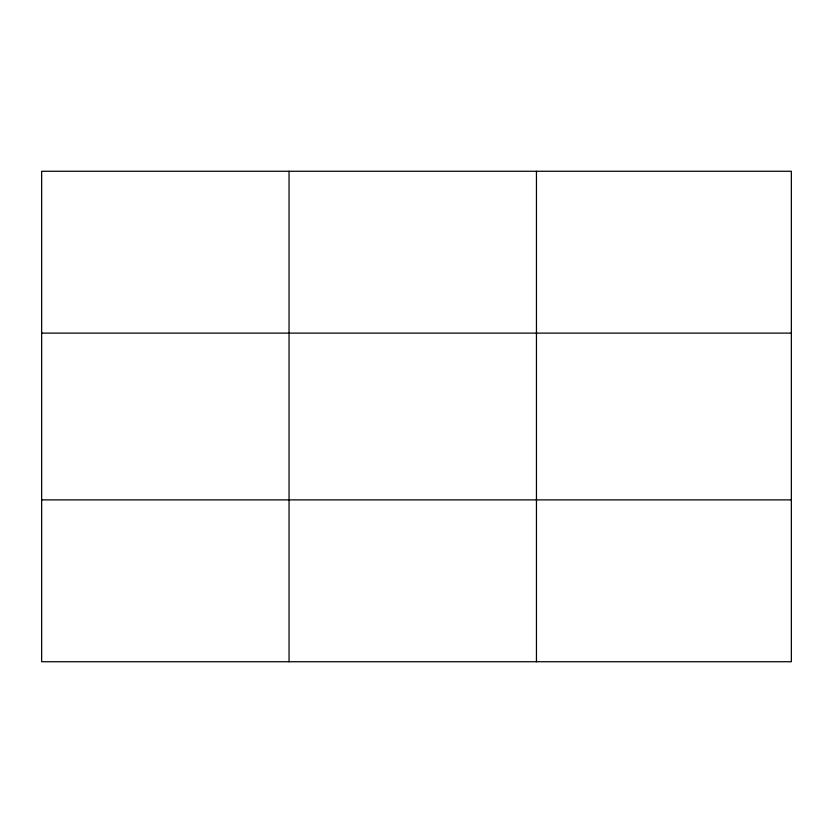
<?xml version="1.0" encoding="UTF-8"?>
<svg xmlns="http://www.w3.org/2000/svg" width="833" height="833" viewBox="0 0 833 833"><rect width="100%" height="100%" fill="white"/><g stroke="black" fill="none" stroke-linecap="round" stroke-linejoin="round"><path stroke-width="1.25" d="M289.051 661.735L289.051 171.265M536.452 661.735L536.452 171.265M791.35 333.117L791.35 171.265L41.65 171.265L41.65 661.735L791.35 661.735L791.35 333.117L41.65 333.117M41.65 499.883L791.35 499.883"/></g></svg>
